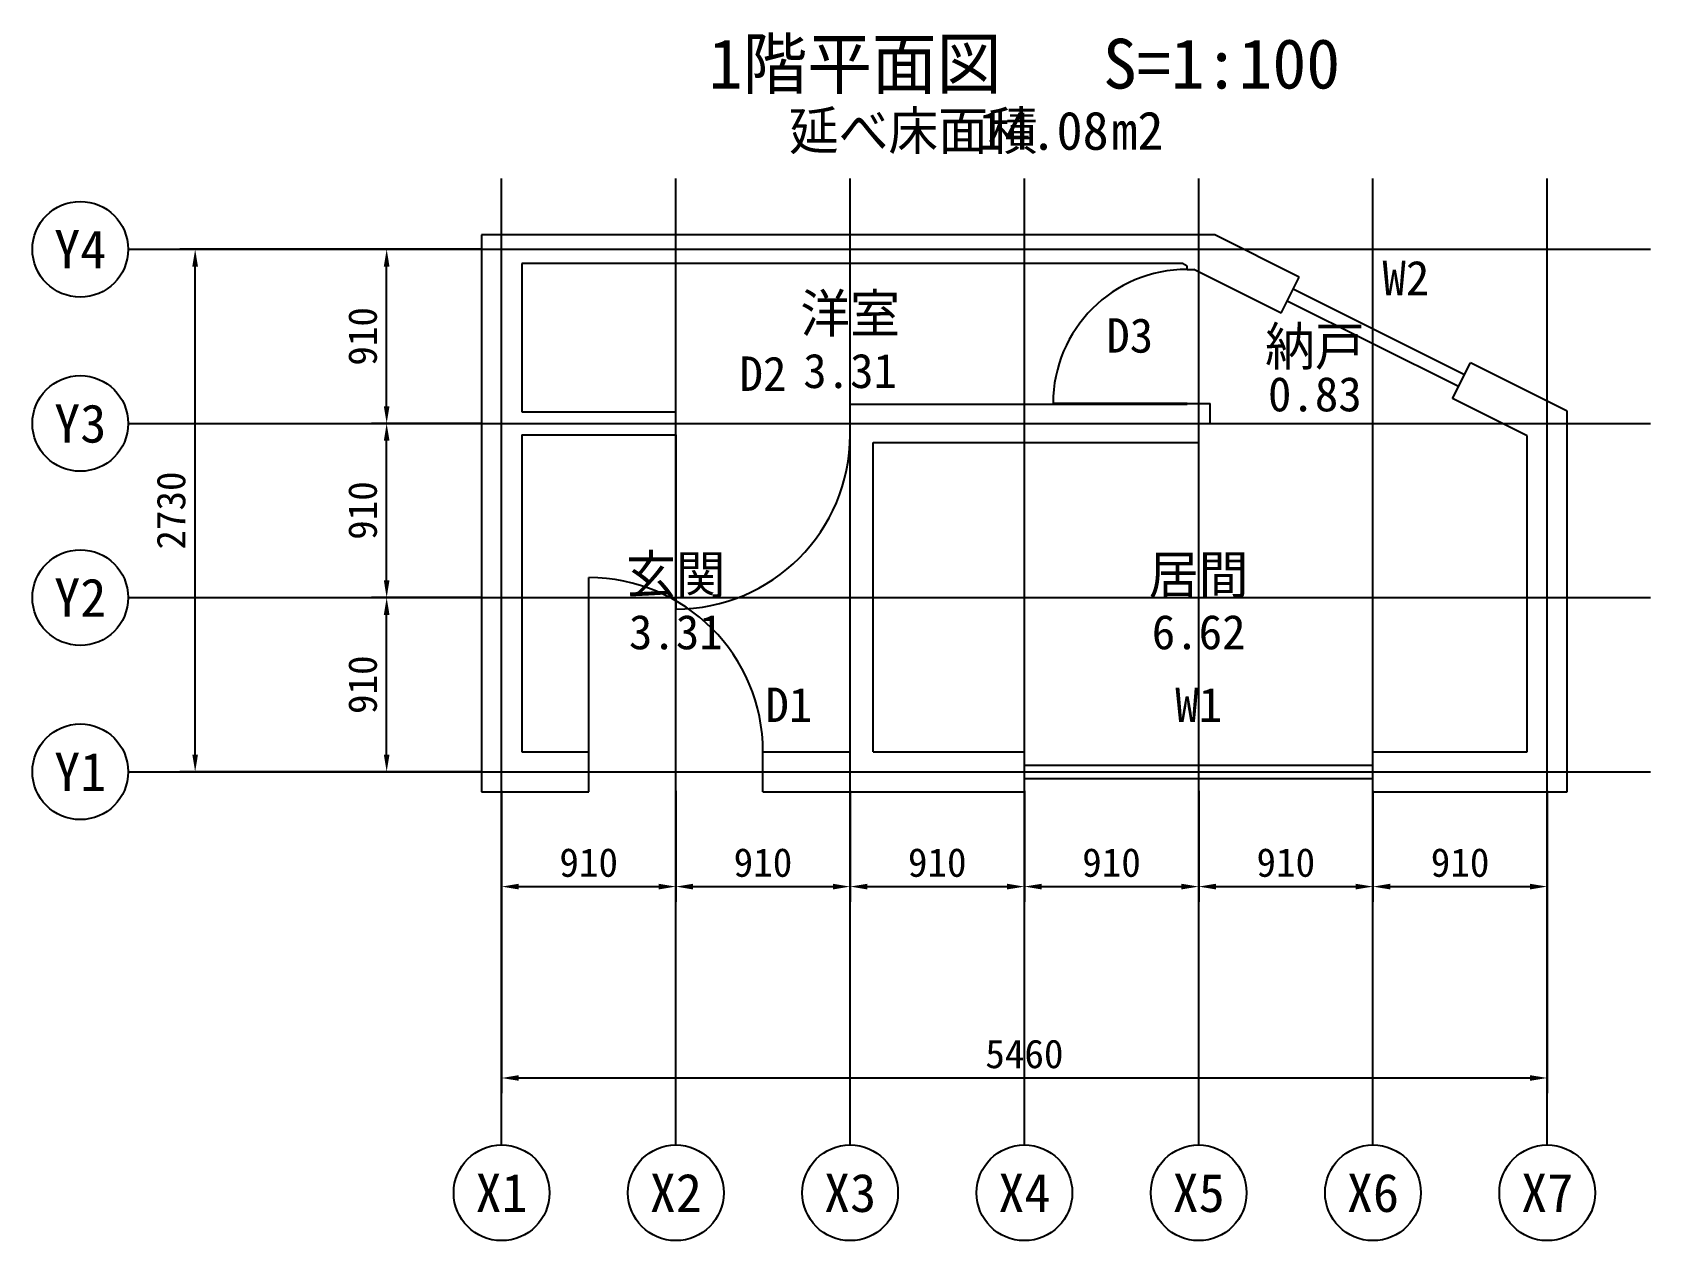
# Model space of a CAD drawing. Header units: millimetres. Extents: x -2450 to 6000, y -2450 to 3864.
import ezdxf
from ezdxf.enums import TextEntityAlignment as Align

# ---------------------------------------------------------------- set-up
doc = ezdxf.new("R2010")
doc.units = ezdxf.units.MM
for name, color, linetype in [('DIM', 4, 'Continuous'), ('GRID', 8, 'Continuous'), ('OPENING', 3, 'Continuous'), ('ROOM', 2, 'Continuous'), ('TEXT', 6, 'Continuous'), ('WALL', 7, 'Continuous')]:
    doc.layers.add(name, color=color, linetype=linetype)
doc.dimstyles.new('PLAN', dxfattribs={"dimtxt": 150, "dimasz": 90, "dimexe": 80, "dimexo": 100, "dimgap": 50, "dimtad": 1, "dimdec": 0, "dimcen": 2.5, "dimclrd": 4, "dimclre": 4, "dimclrt": 4, "dimazin": 3, "dimtfac": 1, "dimtmove": 0, "dimatfit": 3})

msp = doc.modelspace()

# ---------------------------------------------------------------- linework, layer by layer
at = {"layer": 'GRID'}
for p, q in [((0, -1950), (0, 3100)), ((910, -1950), (910, 3100)), ((1820, -1950), (1820, 3100)), ((2730, -1950), (2730, 3100)), ((3640, -1950), (3640, 3100)), ((4550, -1950), (4550, 3100)), ((5460, -1950), (5460, 3100)), ((-1950, 2730), (6000, 2730)), ((-1950, 1820), (6000, 1820)), ((-1950, 910), (6000, 910)), ((-1950, 0), (6000, 0))]:
    msp.add_line(p, q, dxfattribs=at)
for centre in [(-2200, 2730), (-2200, 1820), (-2200, 910), (-2200, 0), (0, -2200), (910, -2200), (1820, -2200), (2730, -2200), (3640, -2200), (4550, -2200), (5460, -2200)]:
    msp.add_circle(centre, 250, dxfattribs=at)
at = {"layer": 'OPENING'}
for p, q in [((3580, 2625), (3615.2, 2625)), ((4071.4, 2396.9), (4165.3, 2584.7)), ((4997.1, 2012.3), (4102.7, 2459.5)), ((5028.4, 2074.9), (4134, 2522.1)), ((4965.8, 1949.7), (5059.7, 2137.5)), ((910, 1760), (910, 1880)), ((3580, 1925), (2880, 1925)), ((3580, 1925), (3700, 1925)), ((910, 1760), (910, 850)), ((455, 105), (455, 1015)), ((455, -105), (455, 105)), ((1365, -105), (1365, 105)), ((2730, -105), (2730, 105)), ((4550, -105), (4550, 105)), ((2730, 35), (4550, 35)), ((2730, -35), (4550, -35))]:
    msp.add_line(p, q, dxfattribs=at)
for centre, radius, start, end in [((3580, 1925), 700, 90, 180), ((910, 1760), 910, 270, 360), ((455, 105), 910, 0, 90)]:
    msp.add_arc(centre, radius, start, end, dxfattribs=at)
at = {"layer": 'WALL'}
for p, q in [((3724.8, 2805), (-105, 2805)), ((-105, 2805), (-105, -105)), ((4165.3, 2584.7), (3724.8, 2805)), ((3555.2, 2655), (105, 2655)), ((105, 2655), (105, 1880)), ((3580, 2642.6), (3555.2, 2655)), ((3580, 2625), (3580, 2642.6)), ((4071.4, 2396.9), (3615.2, 2625)), ((5565, 1884.9), (5059.7, 2137.5)), ((5355, 1755.1), (4965.8, 1949.7)), ((105, 1880), (910, 1880)), ((1820, 105), (1820, 1920)), ((1820, 1920), (3580, 1920)), ((3580, 1920), (3580, 1925)), ((3700, 1820), (3700, 1925)), ((5565, -105), (5565, 1884.9)), ((3640, 1720), (3640, 1820)), ((3640, 1820), (3700, 1820)), ((105, 1760), (105, 105)), ((105, 1760), (910, 1760)), ((1940, 105), (1940, 1720)), ((1940, 1720), (3640, 1720)), ((5355, 105), (5355, 1755.1)), ((105, 105), (455, 105)), ((1365, 105), (1820, 105)), ((1940, 105), (2730, 105)), ((4550, 105), (5355, 105)), ((-105, -105), (455, -105)), ((1365, -105), (2730, -105)), ((4550, -105), (5565, -105))]:
    msp.add_line(p, q, dxfattribs=at)

# ---------------------------------------------------------------- texts
at = {"layer": 'GRID'}
for s, p in [('Y4', (-2200, 2730)), ('Y3', (-2200, 1820)), ('Y2', (-2200, 910)), ('Y1', (-2200, 0)), ('X1', (0, -2200)), ('X2', (910, -2200)), ('X3', (1820, -2200)), ('X4', (2730, -2200)), ('X5', (3640, -2200)), ('X6', (4550, -2200)), ('X7', (5460, -2200))]:
    msp.add_text(s, height=200, dxfattribs=at).set_placement(p, align=Align.MIDDLE_CENTER)
at = {"layer": 'OPENING'}
for s, p in [('W2', (4722.1, 2580.3)), ('D3', (3280, 2280)), ('D2', (1365, 2080)), ('D1', (1500, 350)), ('W1', (3640, 350))]:
    msp.add_text(s, height=180, dxfattribs=at).set_placement(p, align=Align.MIDDLE_CENTER)
at = {"layer": 'ROOM'}
for s, height, p in [('洋室', 200, (1820, 2395)), ('納戸', 200, (4246.7, 2223.3)), ('3.31', 180, (1820, 2095)), ('0.83', 180, (4246.7, 1973.3)), ('玄関', 200, (910, 1030)), ('居間', 200, (3640, 1030)), ('3.31', 180, (910, 730)), ('6.62', 180, (3640, 730))]:
    msp.add_text(s, height=height, dxfattribs=at).set_placement(p, align=Align.MIDDLE_CENTER)
at = {"layer": 'TEXT'}
for s, height, p in [('1階平面図   S=1:100', 260, (2730, 3700)), ('延べ床面積', 200, (2150, 3350)), ('14.08', 200, (2830, 3350)), ('m2', 200, (3320, 3350))]:
    msp.add_text(s, height=height, dxfattribs=at).set_placement(p, align=Align.MIDDLE_CENTER)

# ---------------------------------------------------------------- dimensions: what is measured, and where the dimension line sits
at = {"layer": 'DIM'}
for base, p1, p2 in [((-1600, 0), (0, 0), (0, 2730)), ((-600, 1820), (0, 1820), (0, 2730)), ((-600, 910), (0, 910), (0, 1820)), ((-600, 0), (0, 0), (0, 910))]:
    msp.add_linear_dim(base=base, p1=p1, p2=p2, angle=90, dimstyle='PLAN', dxfattribs=at).render()
for base, p1, p2 in [((0, -600), (0, 0), (910, 0)), ((0, -1600), (0, 0), (5460, 0)), ((910, -600), (910, 0), (1820, 0)), ((1820, -600), (1820, 0), (2730, 0)), ((2730, -600), (2730, 0), (3640, 0)), ((3640, -600), (3640, 0), (4550, 0)), ((4550, -600), (4550, 0), (5460, 0))]:
    msp.add_linear_dim(base=base, p1=p1, p2=p2, dimstyle='PLAN', dxfattribs=at).render()

doc.saveas('drawing.dxf')
